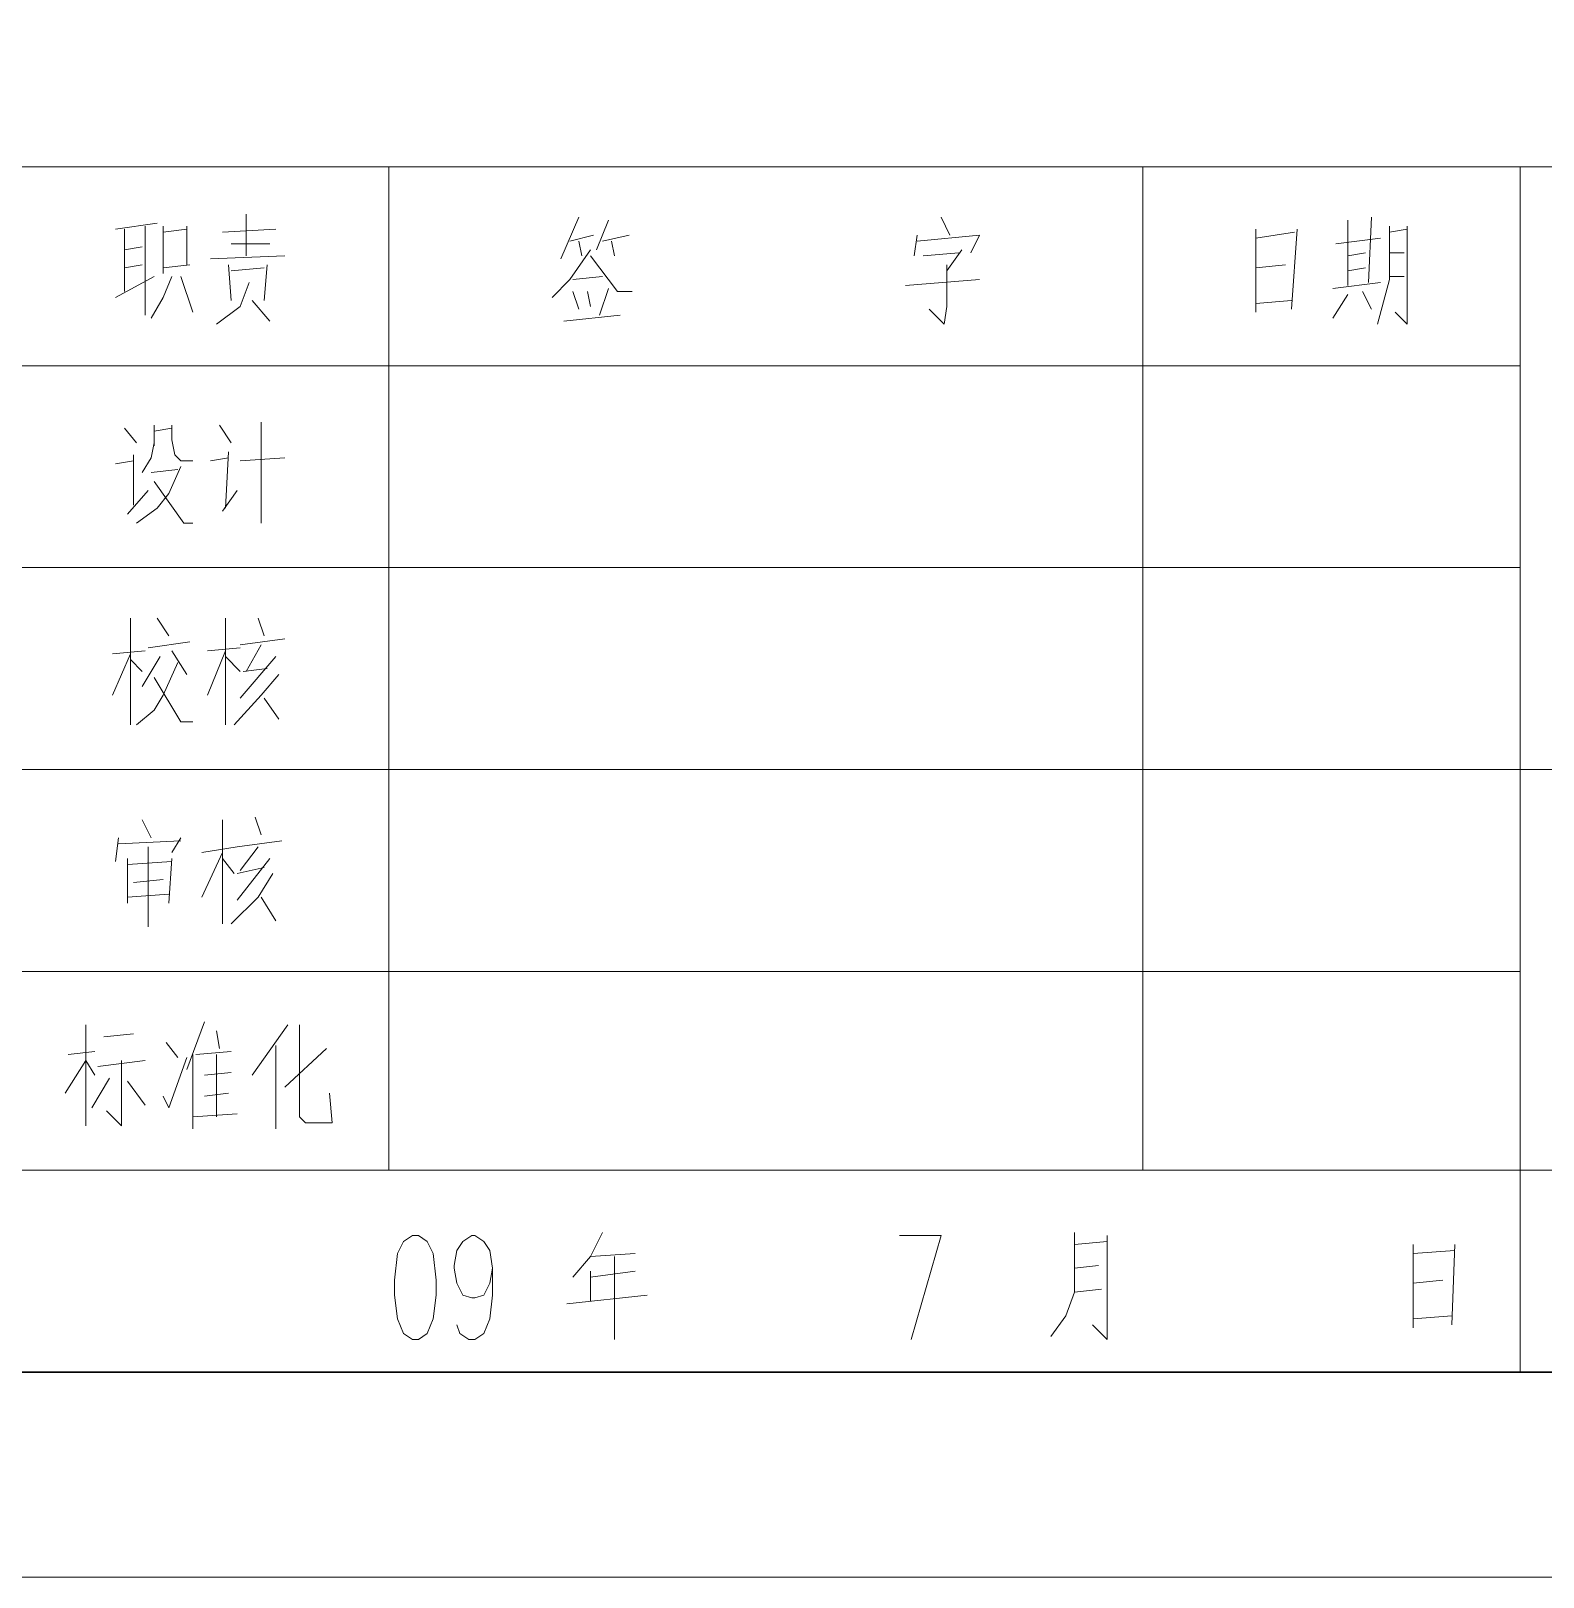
# Model space of a CAD drawing. Header units: inches. Extents: x -244 to 17, y 0 to 370.
# Drawn here: x -83.27 to -50.93, y 0.26 to 33.33 of the extents above; entities that cross this region are included whole.
import ezdxf

# ---------------------------------------------------------------- set-up
doc = ezdxf.new("R2010")
doc.units = ezdxf.units.IN
doc.header["$MEASUREMENT"] = 0
doc.layers.add('图层 1', color=7, linetype='Continuous')

# ---------------------------------------------------------------- blocks, each defined once
blk = doc.blocks.new('block 2')
at = {"layer": '图层 1', "color": 7, "lineweight": 13, "true_color": 0xffffff}
for points in [[(20.383, 264.478), (20.383, 3.175), (389.954, 3.175), (389.954, 264.478), (20.383, 264.478)], [(29.083, 7.556), (29.083, 104.331)], [(33.338, 72.072), (33.338, 104.331)], [(37.656, 72.072), (37.656, 104.331)], [(41.974, 72.072), (41.974, 104.331)], [(46.292, 72.072), (46.292, 104.331)], [(50.546, 7.556), (50.546, 104.331)], [(50.546, 96.266), (29.083, 96.266)], [(50.546, 80.137), (29.083, 80.137)], [(50.546, 72.072), (24.765, 72.072)], [(37.656, 39.815), (37.656, 72.072)]]:
    blk.add_lwpolyline(points, dxfattribs=at)
at = {"layer": '图层 1', "color": 7, "lineweight": 30, "true_color": 0xffffff}
blk.add_lwpolyline([(24.765, 251.333), (24.765, 7.556), (385.572, 7.556), (385.572, 251.333), (24.765, 251.333)], dxfattribs=at)
at = {"layer": '图层 1', "color": 7, "lineweight": 20, "true_color": 0xffffff}
for points in [[(31.115, 102.553), (31.433, 102.743), (30.734, 103.188)], [(31.623, 102.553), (31.56, 103.124)], [(32.194, 102.743), (30.036, 102.743)], [(31.052, 102.235), (30.417, 102.616)], [(30.036, 101.981), (30.353, 102.299)], [(31.306, 102.489), (31.433, 101.473)], [(31.941, 102.362), (32.004, 101.727)], [(30.036, 101.981), (31.433, 101.981)], [(30.988, 101.854), (30.48, 101.473)], [(35.75, 101.854), (34.798, 101.854)], [(34.925, 101.854), (34.989, 100.965)], [(35.624, 101.854), (35.687, 100.901)], [(36.195, 102.044), (35.687, 102.108)], [(36.068, 102.044), (36.131, 100.711)], [(40.132, 101.791), (39.243, 102.172)], [(40.132, 102.172), (40.196, 101.473)], [(43.625, 101.41), (43.117, 101.854)], [(44.26, 101.727), (44.196, 102.108)], [(44.958, 101.918), (44.641, 101.663)], [(47.752, 102.108), (48.197, 101.282)], [(47.879, 101.918), (49.213, 101.918)], [(48.387, 101.918), (48.45, 101.537)], [(48.768, 101.918), (48.832, 101.537)], [(49.213, 102.108), (49.339, 101.219)], [(35.242, 101.727), (35.306, 101.092)], [(36.576, 101.537), (36.195, 101.346)], [(40.894, 101.791), (38.608, 101.791)], [(39.942, 100.775), (39.243, 101.092), (38.925, 101.282), (38.608, 101.663)], [(40.069, 101.156), (39.433, 101.537)], [(40.005, 101.791), (39.751, 101.537)], [(44.133, 100.711), (43.561, 100.965), (43.244, 101.219), (42.926, 101.663)], [(43.307, 101.727), (44.386, 101.727)], [(44.641, 101.282), (44.323, 101.346), (44.006, 101.537)], [(36.005, 101.41), (34.29, 101.41)], [(39.624, 101.282), (38.672, 100.711), (38.672, 100.457)], [(40.259, 101.41), (40.386, 100.521)], [(40.894, 101.219), (40.513, 100.965)], [(43.815, 101.282), (42.926, 100.647), (42.926, 100.457)], [(44.006, 101.346), (44.069, 100.775)], [(45.022, 101.282), (44.577, 101.282)], [(44.894, 101.282), (44.958, 100.901)], [(48.197, 100.901), (47.752, 101.092), (47.308, 101.346)], [(49.276, 101.473), (47.371, 101.473)], [(30.67, 101.092), (30.417, 100.965), (31.496, 100.584)], [(31.496, 100.775), (31.814, 101.029)], [(35.75, 100.901), (34.798, 100.965)], [(36.195, 100.711), (35.878, 100.901)], [(40.196, 100.901), (39.688, 100.584)], [(45.022, 100.901), (44.704, 100.901), (44.386, 100.838), (44.26, 100.711), (44.26, 100.457)], [(49.276, 101.092), (48.26, 101.092)], [(48.387, 101.092), (48.45, 100.521)], [(49.213, 100.584), (49.149, 101.092)], [(32.258, 100.203), (31.242, 100.584)], [(48.197, 100.711), (47.435, 100.457)], [(48.45, 100.584), (49.276, 100.584)], [(31.56, 100.457), (29.972, 100.457)], [(30.226, 100.457), (30.289, 99.504)], [(30.67, 100.203), (30.734, 99.695)], [(31.115, 100.203), (31.178, 99.632)], [(31.56, 100.394), (31.623, 99.632)], [(35.878, 99.822), (34.925, 100.266)], [(35.878, 100.266), (36.005, 99.504)], [(31.56, 99.949), (30.226, 99.949)], [(32.067, 99.949), (31.686, 99.885)], [(40.196, 99.759), (39.243, 100.14)], [(40.196, 100.14), (40.259, 99.441)], [(44.26, 100.076), (44.323, 99.695)], [(45.022, 99.885), (44.641, 99.632)], [(48.069, 99.251), (47.561, 99.441), (47.181, 99.949)], [(48.578, 100.076), (48.641, 98.488)], [(36.576, 99.822), (34.353, 99.822)], [(35.433, 98.743), (34.925, 99.06), (34.353, 99.632)], [(35.75, 99.822), (35.433, 99.568)], [(40.894, 99.759), (38.608, 99.759)], [(39.688, 98.616), (39.243, 98.997), (38.608, 99.568)], [(40.069, 99.759), (39.751, 99.441)], [(43.18, 99.822), (43.625, 99.504)], [(44.45, 99.695), (43.244, 99.759)], [(48.45, 99.695), (47.689, 99.632)], [(48.324, 99.632), (48.387, 98.933)], [(48.895, 98.806), (48.895, 99.632)], [(49.149, 99.822), (49.213, 98.679)], [(35.75, 98.806), (34.861, 99.504)], [(35.433, 99.504), (35.56, 98.933)], [(36.005, 99.06), (35.497, 99.441)], [(36.005, 99.504), (36.131, 98.552)], [(40.069, 98.679), (39.18, 99.441)], [(39.751, 99.378), (39.814, 98.869)], [(40.322, 98.997), (39.751, 99.314)], [(40.322, 99.441), (40.45, 98.488)], [(44.26, 99.441), (44.323, 98.488)], [(48.641, 99.314), (49.53, 99.314)], [(32.194, 98.425), (31.115, 99.187)], [(34.925, 98.997), (34.417, 98.679)], [(36.639, 99.124), (36.258, 98.997)], [(39.18, 98.933), (38.735, 98.616)], [(40.894, 99.06), (40.513, 98.933)], [(42.926, 98.997), (45.085, 98.997)], [(47.689, 99.187), (47.244, 98.806)], [(48.45, 98.869), (47.689, 98.933)], [(31.75, 98.679), (29.972, 98.679)], [(31.686, 97.6), (30.861, 98.488)], [(32.194, 98.171), (30.226, 98.171), (30.099, 98.044), (30.099, 97.472), (30.734, 97.536)], [(27.686, 95.758), (27.559, 95.949), (27.305, 96.076), (26.733, 96.139), (26.416, 96.139), (25.908, 96.076), (25.591, 95.949), (25.464, 95.758), (25.464, 95.631), (25.591, 95.441), (25.908, 95.313), (26.416, 95.25), (26.733, 95.25), (27.305, 95.313), (27.559, 95.441), (27.686, 95.631), (27.686, 95.758)], [(26.988, 94.044), (26.67, 94.107), (26.416, 94.234), (26.353, 94.425), (26.353, 94.488), (26.416, 94.679), (26.67, 94.806), (26.988, 94.869), (27.051, 94.869), (27.369, 94.806), (27.559, 94.679), (27.686, 94.488), (27.686, 94.425), (27.559, 94.234), (27.369, 94.107), (26.988, 94.044), (26.416, 94.044), (25.908, 94.107), (25.591, 94.234), (25.464, 94.425), (25.464, 94.551), (25.591, 94.742), (25.781, 94.806)], [(48.768, 91.948), (48.133, 92.393), (47.752, 92.774)], [(26.416, 90.741), (26.225, 92.456)], [(26.797, 92.329), (27.242, 91.948), (27.75, 91.694)], [(47.244, 92.519), (47.371, 91.313)], [(47.879, 92.329), (47.498, 92.202)], [(48.133, 92.329), (48.197, 91.694)], [(49.467, 92.202), (48.578, 92.583)], [(48.958, 92.393), (49.086, 91.885)], [(26.289, 91.948), (26.924, 91.948)], [(26.797, 91.948), (26.924, 90.996)], [(27.242, 91.948), (27.305, 90.996)], [(47.879, 92.012), (47.561, 91.948)], [(48.641, 91.948), (47.879, 91.376), (47.879, 91.059)], [(48.958, 92.202), (48.641, 92.138)], [(47.942, 91.567), (47.371, 91.757)], [(48.768, 91.821), (49.403, 91.567)], [(48.958, 91.694), (49.086, 91.122)], [(27.242, 91.44), (25.464, 91.44)], [(48.958, 91.504), (48.641, 91.44)], [(25.464, 85.09), (27.686, 84.455), (27.686, 85.344)], [(48.006, 85.217), (48.133, 83.629)], [(49.086, 84.963), (48.641, 85.026)], [(48.45, 84.328), (48.006, 84.328), (47.561, 84.328), (47.181, 84.391), (47.498, 84.709)], [(48.641, 84.836), (48.705, 84.074)], [(48.958, 84.963), (49.086, 83.629)], [(48.768, 84.01), (48.324, 84.328)], [(49.467, 84.455), (49.086, 84.265)], [(49.086, 83.629), (48.705, 83.82)], [(27.75, 81.597), (26.48, 81.597), (25.972, 81.788), (25.527, 82.106)], [(26.48, 81.597), (26.543, 81.026)], [(26.988, 81.597), (27.051, 81.09)], [(27.495, 81.597), (27.559, 80.899)], [(27.686, 80.899), (25.464, 80.899), (25.781, 81.216)], [(49.213, 77.724), (47.435, 77.724)], [(47.625, 77.724), (47.689, 76.962)], [(48.387, 77.724), (48.45, 77.089)], [(49.022, 77.724), (49.149, 76.899)], [(49.213, 76.835), (47.498, 76.962)], [(47.816, 75.756), (47.308, 76.073)], [(47.942, 76.073), (48.069, 75.057)], [(49.403, 75.756), (48.006, 75.756)], [(48.324, 75.756), (48.387, 75.375)], [(48.641, 75.756), (48.705, 75.375)], [(48.895, 76.01), (49.022, 75.057)], [(47.879, 75.438), (47.498, 75.247)], [(48.133, 74.866), (47.181, 75.121)], [(49.467, 75.247), (48.069, 75.311)], [(49.276, 74.485), (47.181, 74.485), (47.435, 74.74)], [(49.276, 74.866), (48.133, 74.866)], [(48.197, 74.866), (48.197, 74.549)], [(48.705, 74.866), (48.705, 74.549)], [(49.149, 74.866), (49.213, 74.485)], [(27.495, 74.359), (25.717, 74.359)], [(25.908, 74.359), (25.972, 73.533)], [(26.67, 74.359), (26.733, 73.724)], [(27.305, 74.359), (27.369, 73.469)], [(27.495, 73.469), (25.781, 73.533)]]:
    blk.add_lwpolyline(points, dxfattribs=at)

msp = doc.modelspace()

# ---------------------------------------------------------------- block references
at = {"layer": '图层 1', "rotation": 90}
msp.add_blockref('block 2', (20.648, -20.119), dxfattribs=at)

doc.saveas('drawing.dxf')
